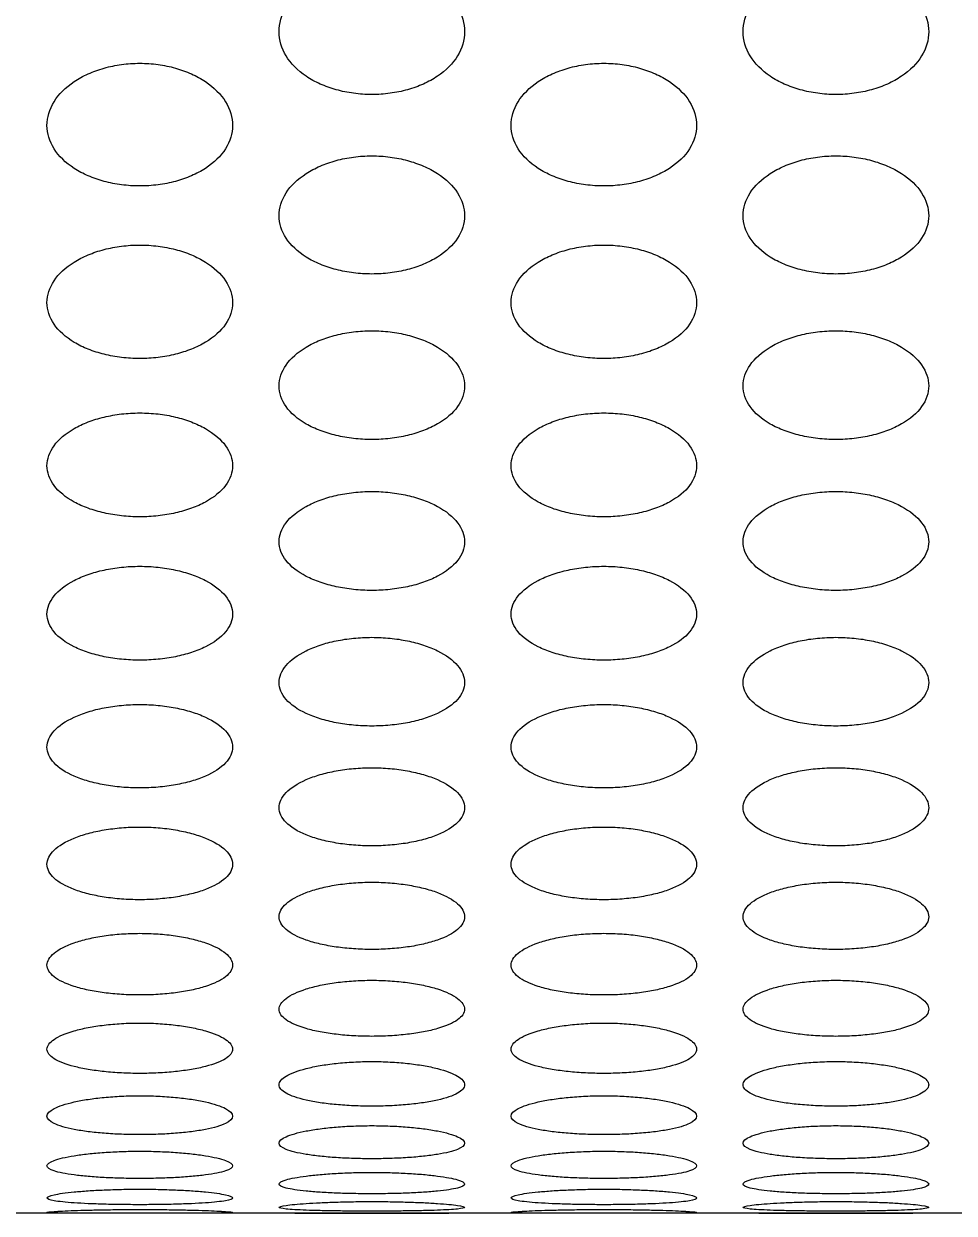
# Model space of a CAD drawing. Header units: millimetres. Extents: x 324 to 7054, y -67 to 2159.
# Drawn here: x 1865 to 1905.1, y 1321 to 1372.2 of the extents above; entities that cross this region are included whole.
import ezdxf

# ---------------------------------------------------------------- set-up
doc = ezdxf.new("R2010")
doc.units = ezdxf.units.MM
doc.header["$LTSCALE"] = 153.67
doc.layers.get('0').update_dxf_attribs({"linetype": 'CONTINUOUS'})
doc.layers.add('02___PRT_ALL_AXES', color=7, linetype='CONTINUOUS')

msp = doc.modelspace()

# ---------------------------------------------------------------- linework, layer by layer
at = {"linetype": 'Continuous'}
msp.add_line((2024.76484, 1320.97699), (1484.30467, 1320.97699), dxfattribs=at)
at = {"layer": '02___PRT_ALL_AXES', "linetype": 'Continuous'}
for p, q in [((1868.67301, 1320.97699), (1868.6473, 1320.97699)), ((1871.42576, 1320.97699), (1871.39649, 1320.97699)), ((1888.67301, 1320.97699), (1888.6473, 1320.97699)), ((1891.42576, 1320.97699), (1891.39649, 1320.97699))]:
    msp.add_line(p, q, dxfattribs=at)
for points, knots in [([(1880.03476, 1369.19707), (1879.76893, 1369.1973), (1879.24531, 1369.23199), (1878.48961, 1369.38635), (1877.79947, 1369.63412), (1876.98616, 1370.08195), (1876.24385, 1370.83056), (1875.9302, 1371.90393), (1876.24394, 1372.98457), (1876.98437, 1373.75281), (1877.79615, 1374.21693), (1878.48659, 1374.47575), (1879.24381, 1374.63776), (1879.76846, 1374.67422), (1880.03476, 1374.67446)], [0, 0, 0, 0, 0.0625, 0.125, 0.1875, 0.25, 0.375, 0.5, 0.625, 0.75, 0.8125, 0.875, 0.9375, 1, 1, 1, 1]), ([(1880.03476, 1374.67446), (1880.30058, 1374.67421), (1880.8242, 1374.6379), (1881.5799, 1374.47656), (1882.27004, 1374.2185), (1883.08335, 1373.75437), (1883.82566, 1372.98542), (1884.13932, 1371.90189), (1883.82557, 1370.83141), (1883.08514, 1370.08346), (1882.27336, 1369.63563), (1881.58292, 1369.38712), (1880.8257, 1369.23211), (1880.30105, 1369.19729), (1880.03476, 1369.19707)], [0, 0, 0, 0, 0.0625, 0.125, 0.1875, 0.25, 0.375, 0.5, 0.625, 0.75, 0.8125, 0.875, 0.9375, 1, 1, 1, 1]), ([(1900.03476, 1369.19707), (1899.76893, 1369.1973), (1899.24531, 1369.23199), (1898.48961, 1369.38635), (1897.79947, 1369.63412), (1896.98616, 1370.08195), (1896.24385, 1370.83056), (1895.9302, 1371.90393), (1896.24394, 1372.98457), (1896.98437, 1373.75281), (1897.79615, 1374.21693), (1898.48659, 1374.47575), (1899.24381, 1374.63776), (1899.76846, 1374.67422), (1900.03476, 1374.67446)], [0, 0, 0, 0, 0.0625, 0.125, 0.1875, 0.25, 0.375, 0.5, 0.625, 0.75, 0.8125, 0.875, 0.9375, 1, 1, 1, 1]), ([(1900.03476, 1374.67446), (1900.30058, 1374.67421), (1900.8242, 1374.6379), (1901.5799, 1374.47656), (1902.27004, 1374.2185), (1903.08335, 1373.75437), (1903.82566, 1372.98542), (1904.13932, 1371.90189), (1903.82557, 1370.83141), (1903.08514, 1370.08346), (1902.27336, 1369.63563), (1901.58292, 1369.38712), (1900.8257, 1369.23211), (1900.30105, 1369.19729), (1900.03476, 1369.19707)], [0, 0, 0, 0, 0.0625, 0.125, 0.1875, 0.25, 0.375, 0.5, 0.625, 0.75, 0.8125, 0.875, 0.9375, 1, 1, 1, 1]), ([(1870.03476, 1365.25524), (1869.76893, 1365.25546), (1869.24531, 1365.28889), (1868.48961, 1365.4377), (1867.79947, 1365.67656), (1866.98616, 1366.10837), (1866.24385, 1366.83041), (1865.9302, 1367.86629), (1866.24394, 1368.90984), (1866.98437, 1369.65212), (1867.79615, 1370.10068), (1868.48659, 1370.35087), (1869.24381, 1370.50749), (1869.76846, 1370.54274), (1870.03476, 1370.54297)], [0, 0, 0, 0, 0.0625, 0.125, 0.1875, 0.25, 0.375, 0.5, 0.625, 0.75, 0.8125, 0.875, 0.9375, 1, 1, 1, 1]), ([(1870.03476, 1370.54297), (1870.30058, 1370.54273), (1870.8242, 1370.50762), (1871.5799, 1370.35165), (1872.27004, 1370.1022), (1873.08335, 1369.65362), (1873.82566, 1368.91065), (1874.13932, 1367.86432), (1873.82557, 1366.83123), (1873.08514, 1366.10982), (1872.27336, 1365.67801), (1871.58292, 1365.43844), (1870.8257, 1365.28902), (1870.30105, 1365.25545), (1870.03476, 1365.25524)], [0, 0, 0, 0, 0.0625, 0.125, 0.1875, 0.25, 0.375, 0.5, 0.625, 0.75, 0.8125, 0.875, 0.9375, 1, 1, 1, 1]), ([(1890.03476, 1365.25524), (1889.76893, 1365.25546), (1889.24531, 1365.28889), (1888.48961, 1365.4377), (1887.79947, 1365.67656), (1886.98616, 1366.10837), (1886.24385, 1366.83041), (1885.9302, 1367.86629), (1886.24394, 1368.90984), (1886.98437, 1369.65212), (1887.79615, 1370.10068), (1888.48659, 1370.35087), (1889.24381, 1370.50749), (1889.76846, 1370.54274), (1890.03476, 1370.54297)], [0, 0, 0, 0, 0.0625, 0.125, 0.1875, 0.25, 0.375, 0.5, 0.625, 0.75, 0.8125, 0.875, 0.9375, 1, 1, 1, 1]), ([(1890.03476, 1370.54297), (1890.30058, 1370.54273), (1890.8242, 1370.50762), (1891.5799, 1370.35165), (1892.27004, 1370.1022), (1893.08335, 1369.65362), (1893.82566, 1368.91065), (1894.13932, 1367.86432), (1893.82557, 1366.83123), (1893.08514, 1366.10982), (1892.27336, 1365.67801), (1891.58292, 1365.43844), (1890.8257, 1365.28902), (1890.30105, 1365.25545), (1890.03476, 1365.25524)], [0, 0, 0, 0, 0.0625, 0.125, 0.1875, 0.25, 0.375, 0.5, 0.625, 0.75, 0.8125, 0.875, 0.9375, 1, 1, 1, 1]), ([(1880.03476, 1361.46027), (1879.76893, 1361.46048), (1879.24531, 1361.49263), (1878.48961, 1361.63572), (1877.79947, 1361.86543), (1876.98616, 1362.28079), (1876.24385, 1362.97554), (1875.9302, 1363.9729), (1876.24394, 1364.9783), (1876.98437, 1365.69389), (1877.79615, 1366.12645), (1878.48659, 1366.36775), (1879.24381, 1366.51883), (1879.76846, 1366.55283), (1880.03476, 1366.55305)], [0, 0, 0, 0, 0.0625, 0.125, 0.1875, 0.25, 0.375, 0.5, 0.625, 0.75, 0.8125, 0.875, 0.9375, 1, 1, 1, 1]), ([(1880.03476, 1366.55305), (1880.30058, 1366.55283), (1880.8242, 1366.51895), (1881.5799, 1366.3685), (1882.27004, 1366.12791), (1883.08335, 1365.69534), (1883.82566, 1364.97909), (1884.13932, 1363.971), (1883.82557, 1362.97633), (1883.08514, 1362.28219), (1882.27336, 1361.86683), (1881.58292, 1361.63643), (1880.8257, 1361.49275), (1880.30105, 1361.46048), (1880.03476, 1361.46027)], [0, 0, 0, 0, 0.0625, 0.125, 0.1875, 0.25, 0.375, 0.5, 0.625, 0.75, 0.8125, 0.875, 0.9375, 1, 1, 1, 1]), ([(1900.03476, 1361.46027), (1899.76893, 1361.46048), (1899.24531, 1361.49263), (1898.48961, 1361.63572), (1897.79947, 1361.86543), (1896.98616, 1362.28079), (1896.24385, 1362.97554), (1895.9302, 1363.9729), (1896.24394, 1364.9783), (1896.98437, 1365.69389), (1897.79615, 1366.12645), (1898.48659, 1366.36775), (1899.24381, 1366.51883), (1899.76846, 1366.55283), (1900.03476, 1366.55305)], [0, 0, 0, 0, 0.0625, 0.125, 0.1875, 0.25, 0.375, 0.5, 0.625, 0.75, 0.8125, 0.875, 0.9375, 1, 1, 1, 1]), ([(1900.03476, 1366.55305), (1900.30058, 1366.55283), (1900.8242, 1366.51895), (1901.5799, 1366.3685), (1902.27004, 1366.12791), (1903.08335, 1365.69534), (1903.82566, 1364.97909), (1904.13932, 1363.971), (1903.82557, 1362.97633), (1903.08514, 1362.28219), (1902.27336, 1361.86683), (1901.58292, 1361.63643), (1900.8257, 1361.49275), (1900.30105, 1361.46048), (1900.03476, 1361.46027)], [0, 0, 0, 0, 0.0625, 0.125, 0.1875, 0.25, 0.375, 0.5, 0.625, 0.75, 0.8125, 0.875, 0.9375, 1, 1, 1, 1]), ([(1870.03476, 1357.81596), (1869.76893, 1357.81617), (1869.24531, 1357.847), (1868.48961, 1357.98423), (1867.79947, 1358.20457), (1866.98616, 1358.60305), (1866.24385, 1359.26982), (1865.9302, 1360.22765), (1866.24394, 1361.19392), (1866.98437, 1361.88208), (1867.79615, 1362.29821), (1868.48659, 1362.53038), (1869.24381, 1362.67576), (1869.76846, 1362.70849), (1870.03476, 1362.7087)], [0, 0, 0, 0, 0.0625, 0.125, 0.1875, 0.25, 0.375, 0.5, 0.625, 0.75, 0.8125, 0.875, 0.9375, 1, 1, 1, 1]), ([(1870.03476, 1362.7087), (1870.30058, 1362.70848), (1870.8242, 1362.67589), (1871.5799, 1362.53111), (1872.27004, 1362.29961), (1873.08335, 1361.88348), (1873.82566, 1361.19467), (1874.13932, 1360.22583), (1873.82557, 1359.27058), (1873.08514, 1358.6044), (1872.27336, 1358.20591), (1871.58292, 1357.98491), (1870.8257, 1357.84711), (1870.30105, 1357.81617), (1870.03476, 1357.81596)], [0, 0, 0, 0, 0.0625, 0.125, 0.1875, 0.25, 0.375, 0.5, 0.625, 0.75, 0.8125, 0.875, 0.9375, 1, 1, 1, 1]), ([(1890.03476, 1357.81596), (1889.76893, 1357.81617), (1889.24531, 1357.847), (1888.48961, 1357.98423), (1887.79947, 1358.20457), (1886.98616, 1358.60305), (1886.24385, 1359.26982), (1885.9302, 1360.22765), (1886.24394, 1361.19392), (1886.98437, 1361.88208), (1887.79615, 1362.29821), (1888.48659, 1362.53038), (1889.24381, 1362.67576), (1889.76846, 1362.70849), (1890.03476, 1362.7087)], [0, 0, 0, 0, 0.0625, 0.125, 0.1875, 0.25, 0.375, 0.5, 0.625, 0.75, 0.8125, 0.875, 0.9375, 1, 1, 1, 1]), ([(1890.03476, 1362.7087), (1890.30058, 1362.70848), (1890.8242, 1362.67589), (1891.5799, 1362.53111), (1892.27004, 1362.29961), (1893.08335, 1361.88348), (1893.82566, 1361.19467), (1894.13932, 1360.22583), (1893.82557, 1359.27058), (1893.08514, 1358.6044), (1892.27336, 1358.20591), (1891.58292, 1357.98491), (1890.8257, 1357.84711), (1890.30105, 1357.81617), (1890.03476, 1357.81596)], [0, 0, 0, 0, 0.0625, 0.125, 0.1875, 0.25, 0.375, 0.5, 0.625, 0.75, 0.8125, 0.875, 0.9375, 1, 1, 1, 1]), ([(1880.03476, 1354.32597), (1879.76893, 1354.32617), (1879.24531, 1354.35565), (1878.48961, 1354.48688), (1877.79947, 1354.69763), (1876.98616, 1355.07884), (1876.24385, 1355.71696), (1875.9302, 1356.63431), (1876.24394, 1357.56046), (1876.98437, 1358.22052), (1877.79615, 1358.61979), (1878.48659, 1358.84261), (1879.24381, 1358.98215), (1879.76846, 1359.01356), (1880.03476, 1359.01376)], [0, 0, 0, 0, 0.0625, 0.125, 0.1875, 0.25, 0.375, 0.5, 0.625, 0.75, 0.8125, 0.875, 0.9375, 1, 1, 1, 1]), ([(1880.03476, 1359.01376), (1880.30058, 1359.01355), (1880.8242, 1358.98226), (1881.5799, 1358.8433), (1882.27004, 1358.62114), (1883.08335, 1358.22186), (1883.82566, 1357.56118), (1884.13932, 1356.63256), (1883.82557, 1355.71768), (1883.08514, 1355.08013), (1882.27336, 1354.69891), (1881.58292, 1354.48754), (1880.8257, 1354.35576), (1880.30105, 1354.32616), (1880.03476, 1354.32597)], [0, 0, 0, 0, 0.0625, 0.125, 0.1875, 0.25, 0.375, 0.5, 0.625, 0.75, 0.8125, 0.875, 0.9375, 1, 1, 1, 1]), ([(1900.03476, 1354.32597), (1899.76893, 1354.32617), (1899.24531, 1354.35565), (1898.48961, 1354.48688), (1897.79947, 1354.69763), (1896.98616, 1355.07884), (1896.24385, 1355.71696), (1895.9302, 1356.63431), (1896.24394, 1357.56046), (1896.98437, 1358.22052), (1897.79615, 1358.61979), (1898.48659, 1358.84261), (1899.24381, 1358.98215), (1899.76846, 1359.01356), (1900.03476, 1359.01376)], [0, 0, 0, 0, 0.0625, 0.125, 0.1875, 0.25, 0.375, 0.5, 0.625, 0.75, 0.8125, 0.875, 0.9375, 1, 1, 1, 1]), ([(1900.03476, 1359.01376), (1900.30058, 1359.01355), (1900.8242, 1358.98226), (1901.5799, 1358.8433), (1902.27004, 1358.62114), (1903.08335, 1358.22186), (1903.82566, 1357.56118), (1904.13932, 1356.63256), (1903.82557, 1355.71768), (1903.08514, 1355.08013), (1902.27336, 1354.69891), (1901.58292, 1354.48754), (1900.8257, 1354.35576), (1900.30105, 1354.32616), (1900.03476, 1354.32597)], [0, 0, 0, 0, 0.0625, 0.125, 0.1875, 0.25, 0.375, 0.5, 0.625, 0.75, 0.8125, 0.875, 0.9375, 1, 1, 1, 1]), ([(1870.03476, 1350.99378), (1869.76893, 1350.99397), (1869.24531, 1351.02207), (1868.48961, 1351.14718), (1867.79947, 1351.34812), (1866.98616, 1351.71168), (1866.24385, 1352.32051), (1865.9302, 1353.19646), (1866.24394, 1354.08156), (1866.98437, 1354.71286), (1867.79615, 1355.09488), (1868.48659, 1355.30811), (1869.24381, 1355.44167), (1869.76846, 1355.47174), (1870.03476, 1355.47194)], [0, 0, 0, 0, 0.0625, 0.125, 0.1875, 0.25, 0.375, 0.5, 0.625, 0.75, 0.8125, 0.875, 0.9375, 1, 1, 1, 1]), ([(1870.03476, 1355.47194), (1870.30058, 1355.47174), (1870.8242, 1355.44179), (1871.5799, 1355.30878), (1872.27004, 1355.09617), (1873.08335, 1354.71414), (1873.82566, 1354.08225), (1874.13932, 1353.19478), (1873.82557, 1352.3212), (1873.08514, 1351.7129), (1872.27336, 1351.34934), (1871.58292, 1351.1478), (1870.8257, 1351.02218), (1870.30105, 1350.99397), (1870.03476, 1350.99378)], [0, 0, 0, 0, 0.0625, 0.125, 0.1875, 0.25, 0.375, 0.5, 0.625, 0.75, 0.8125, 0.875, 0.9375, 1, 1, 1, 1]), ([(1890.03476, 1350.99378), (1889.76893, 1350.99397), (1889.24531, 1351.02207), (1888.48961, 1351.14718), (1887.79947, 1351.34812), (1886.98616, 1351.71168), (1886.24385, 1352.32051), (1885.9302, 1353.19646), (1886.24394, 1354.08156), (1886.98437, 1354.71286), (1887.79615, 1355.09488), (1888.48659, 1355.30811), (1889.24381, 1355.44167), (1889.76846, 1355.47174), (1890.03476, 1355.47194)], [0, 0, 0, 0, 0.0625, 0.125, 0.1875, 0.25, 0.375, 0.5, 0.625, 0.75, 0.8125, 0.875, 0.9375, 1, 1, 1, 1]), ([(1890.03476, 1355.47194), (1890.30058, 1355.47174), (1890.8242, 1355.44179), (1891.5799, 1355.30878), (1892.27004, 1355.09617), (1893.08335, 1354.71414), (1893.82566, 1354.08225), (1894.13932, 1353.19478), (1893.82557, 1352.3212), (1893.08514, 1351.7129), (1892.27336, 1351.34934), (1891.58292, 1351.1478), (1890.8257, 1351.02218), (1890.30105, 1350.99397), (1890.03476, 1350.99378)], [0, 0, 0, 0, 0.0625, 0.125, 0.1875, 0.25, 0.375, 0.5, 0.625, 0.75, 0.8125, 0.875, 0.9375, 1, 1, 1, 1]), ([(1880.03476, 1347.82273), (1879.76893, 1347.82291), (1879.24531, 1347.84961), (1878.48961, 1347.96846), (1877.79947, 1348.15939), (1876.98616, 1348.50494), (1876.24385, 1349.08387), (1875.9302, 1349.91754), (1876.24394, 1350.76072), (1876.98437, 1351.36262), (1877.79615, 1351.72701), (1878.48659, 1351.93044), (1879.24381, 1352.05789), (1879.76846, 1352.08658), (1880.03476, 1352.08677)], [0, 0, 0, 0, 0.0625, 0.125, 0.1875, 0.25, 0.375, 0.5, 0.625, 0.75, 0.8125, 0.875, 0.9375, 1, 1, 1, 1]), ([(1880.03476, 1352.08677), (1880.30058, 1352.08658), (1880.8242, 1352.05799), (1881.5799, 1351.93108), (1882.27004, 1351.72823), (1883.08335, 1351.36384), (1883.82566, 1350.76137), (1884.13932, 1349.91595), (1883.82557, 1349.08452), (1883.08514, 1348.5061), (1882.27336, 1348.16055), (1881.58292, 1347.96905), (1880.8257, 1347.8497), (1880.30105, 1347.82291), (1880.03476, 1347.82273)], [0, 0, 0, 0, 0.0625, 0.125, 0.1875, 0.25, 0.375, 0.5, 0.625, 0.75, 0.8125, 0.875, 0.9375, 1, 1, 1, 1]), ([(1900.03476, 1347.82273), (1899.76893, 1347.82291), (1899.24531, 1347.84961), (1898.48961, 1347.96846), (1897.79947, 1348.15939), (1896.98616, 1348.50494), (1896.24385, 1349.08387), (1895.9302, 1349.91754), (1896.24394, 1350.76072), (1896.98437, 1351.36262), (1897.79615, 1351.72701), (1898.48659, 1351.93044), (1899.24381, 1352.05789), (1899.76846, 1352.08658), (1900.03476, 1352.08677)], [0, 0, 0, 0, 0.0625, 0.125, 0.1875, 0.25, 0.375, 0.5, 0.625, 0.75, 0.8125, 0.875, 0.9375, 1, 1, 1, 1]), ([(1900.03476, 1352.08677), (1900.30058, 1352.08658), (1900.8242, 1352.05799), (1901.5799, 1351.93108), (1902.27004, 1351.72823), (1903.08335, 1351.36384), (1903.82566, 1350.76137), (1904.13932, 1349.91595), (1903.82557, 1349.08452), (1903.08514, 1348.5061), (1902.27336, 1348.16055), (1901.58292, 1347.96905), (1900.8257, 1347.8497), (1900.30105, 1347.82291), (1900.03476, 1347.82273)], [0, 0, 0, 0, 0.0625, 0.125, 0.1875, 0.25, 0.375, 0.5, 0.625, 0.75, 0.8125, 0.875, 0.9375, 1, 1, 1, 1]), ([(1870.03476, 1344.816), (1869.76893, 1344.81617), (1869.24531, 1344.84143), (1868.48961, 1344.95391), (1867.79947, 1345.13464), (1866.98616, 1345.46183), (1866.24385, 1346.01028), (1865.9302, 1346.80084), (1866.24394, 1347.60125), (1866.98437, 1348.17314), (1867.79615, 1348.51954), (1868.48659, 1348.71297), (1869.24381, 1348.83418), (1869.76846, 1348.86147), (1870.03476, 1348.86165)], [0, 0, 0, 0, 0.0625, 0.125, 0.1875, 0.25, 0.375, 0.5, 0.625, 0.75, 0.8125, 0.875, 0.9375, 1, 1, 1, 1]), ([(1870.03476, 1348.86165), (1870.30058, 1348.86146), (1870.8242, 1348.83428), (1871.5799, 1348.71358), (1872.27004, 1348.5207), (1873.08335, 1348.17431), (1873.82566, 1347.60187), (1874.13932, 1346.79933), (1873.82557, 1346.0109), (1873.08514, 1345.46293), (1872.27336, 1345.13574), (1871.58292, 1344.95447), (1870.8257, 1344.84152), (1870.30105, 1344.81616), (1870.03476, 1344.816)], [0, 0, 0, 0, 0.0625, 0.125, 0.1875, 0.25, 0.375, 0.5, 0.625, 0.75, 0.8125, 0.875, 0.9375, 1, 1, 1, 1]), ([(1890.03476, 1344.816), (1889.76893, 1344.81617), (1889.24531, 1344.84143), (1888.48961, 1344.95391), (1887.79947, 1345.13464), (1886.98616, 1345.46183), (1886.24385, 1346.01028), (1885.9302, 1346.80084), (1886.24394, 1347.60125), (1886.98437, 1348.17314), (1887.79615, 1348.51954), (1888.48659, 1348.71297), (1889.24381, 1348.83418), (1889.76846, 1348.86147), (1890.03476, 1348.86165)], [0, 0, 0, 0, 0.0625, 0.125, 0.1875, 0.25, 0.375, 0.5, 0.625, 0.75, 0.8125, 0.875, 0.9375, 1, 1, 1, 1]), ([(1890.03476, 1348.86165), (1890.30058, 1348.86146), (1890.8242, 1348.83428), (1891.5799, 1348.71358), (1892.27004, 1348.5207), (1893.08335, 1348.17431), (1893.82566, 1347.60187), (1894.13932, 1346.79933), (1893.82557, 1346.0109), (1893.08514, 1345.46293), (1892.27336, 1345.13574), (1891.58292, 1344.95447), (1890.8257, 1344.84152), (1890.30105, 1344.81616), (1890.03476, 1344.816)], [0, 0, 0, 0, 0.0625, 0.125, 0.1875, 0.25, 0.375, 0.5, 0.625, 0.75, 0.8125, 0.875, 0.9375, 1, 1, 1, 1]), ([(1880.03476, 1341.97658), (1879.76893, 1341.97674), (1879.24531, 1342.00055), (1878.48961, 1342.10654), (1877.79947, 1342.2769), (1876.98616, 1342.58539), (1876.24385, 1343.10282), (1875.9302, 1343.84947), (1876.24394, 1344.60631), (1876.98437, 1345.14764), (1877.79615, 1345.47568), (1878.48659, 1345.65893), (1879.24381, 1345.77377), (1879.76846, 1345.79963), (1880.03476, 1345.7998)], [0, 0, 0, 0, 0.0625, 0.125, 0.1875, 0.25, 0.375, 0.5, 0.625, 0.75, 0.8125, 0.875, 0.9375, 1, 1, 1, 1]), ([(1880.03476, 1345.7998), (1880.30058, 1345.79962), (1880.8242, 1345.77386), (1881.5799, 1345.6595), (1882.27004, 1345.47679), (1883.08335, 1345.14874), (1883.82566, 1344.6069), (1884.13932, 1343.84804), (1883.82557, 1343.10341), (1883.08514, 1342.58644), (1882.27336, 1342.27793), (1881.58292, 1342.10707), (1880.8257, 1342.00063), (1880.30105, 1341.97674), (1880.03476, 1341.97658)], [0, 0, 0, 0, 0.0625, 0.125, 0.1875, 0.25, 0.375, 0.5, 0.625, 0.75, 0.8125, 0.875, 0.9375, 1, 1, 1, 1]), ([(1900.03476, 1341.97658), (1899.76893, 1341.97674), (1899.24531, 1342.00055), (1898.48961, 1342.10654), (1897.79947, 1342.2769), (1896.98616, 1342.58539), (1896.24385, 1343.10282), (1895.9302, 1343.84947), (1896.24394, 1344.60631), (1896.98437, 1345.14764), (1897.79615, 1345.47568), (1898.48659, 1345.65893), (1899.24381, 1345.77377), (1899.76846, 1345.79963), (1900.03476, 1345.7998)], [0, 0, 0, 0, 0.0625, 0.125, 0.1875, 0.25, 0.375, 0.5, 0.625, 0.75, 0.8125, 0.875, 0.9375, 1, 1, 1, 1]), ([(1900.03476, 1345.7998), (1900.30058, 1345.79962), (1900.8242, 1345.77386), (1901.5799, 1345.6595), (1902.27004, 1345.47679), (1903.08335, 1345.14874), (1903.82566, 1344.6069), (1904.13932, 1343.84804), (1903.82557, 1343.10341), (1903.08514, 1342.58644), (1902.27336, 1342.27793), (1901.58292, 1342.10707), (1900.8257, 1342.00063), (1900.30105, 1341.97674), (1900.03476, 1341.97658)], [0, 0, 0, 0, 0.0625, 0.125, 0.1875, 0.25, 0.375, 0.5, 0.625, 0.75, 0.8125, 0.875, 0.9375, 1, 1, 1, 1]), ([(1870.03476, 1339.30734), (1869.76893, 1339.30749), (1869.24531, 1339.32981), (1868.48961, 1339.42921), (1867.79947, 1339.58902), (1866.98616, 1339.87852), (1866.24385, 1340.36439), (1865.9302, 1341.0664), (1866.24394, 1341.77891), (1866.98437, 1342.28912), (1867.79615, 1342.59849), (1868.48659, 1342.77136), (1869.24381, 1342.87972), (1869.76846, 1342.90413), (1870.03476, 1342.90429)], [0, 0, 0, 0, 0.0625, 0.125, 0.1875, 0.25, 0.375, 0.5, 0.625, 0.75, 0.8125, 0.875, 0.9375, 1, 1, 1, 1]), ([(1870.03476, 1342.90429), (1870.30058, 1342.90412), (1870.8242, 1342.87981), (1871.5799, 1342.7719), (1872.27004, 1342.59953), (1873.08335, 1342.29016), (1873.82566, 1341.77946), (1874.13932, 1341.06506), (1873.82557, 1340.36495), (1873.08514, 1339.8795), (1872.27336, 1339.58999), (1871.58292, 1339.42971), (1870.8257, 1339.32989), (1870.30105, 1339.30748), (1870.03476, 1339.30734)], [0, 0, 0, 0, 0.0625, 0.125, 0.1875, 0.25, 0.375, 0.5, 0.625, 0.75, 0.8125, 0.875, 0.9375, 1, 1, 1, 1]), ([(1890.03476, 1339.30734), (1889.76893, 1339.30749), (1889.24531, 1339.32981), (1888.48961, 1339.42921), (1887.79947, 1339.58902), (1886.98616, 1339.87852), (1886.24385, 1340.36439), (1885.9302, 1341.0664), (1886.24394, 1341.77891), (1886.98437, 1342.28912), (1887.79615, 1342.59849), (1888.48659, 1342.77136), (1889.24381, 1342.87972), (1889.76846, 1342.90413), (1890.03476, 1342.90429)], [0, 0, 0, 0, 0.0625, 0.125, 0.1875, 0.25, 0.375, 0.5, 0.625, 0.75, 0.8125, 0.875, 0.9375, 1, 1, 1, 1]), ([(1890.03476, 1342.90429), (1890.30058, 1342.90412), (1890.8242, 1342.87981), (1891.5799, 1342.7719), (1892.27004, 1342.59953), (1893.08335, 1342.29016), (1893.82566, 1341.77946), (1894.13932, 1341.06506), (1893.82557, 1340.36495), (1893.08514, 1339.8795), (1892.27336, 1339.58999), (1891.58292, 1339.42971), (1890.8257, 1339.32989), (1890.30105, 1339.30748), (1890.03476, 1339.30734)], [0, 0, 0, 0, 0.0625, 0.125, 0.1875, 0.25, 0.375, 0.5, 0.625, 0.75, 0.8125, 0.875, 0.9375, 1, 1, 1, 1]), ([(1880.03476, 1336.81093), (1879.76893, 1336.81107), (1879.24531, 1336.83188), (1878.48961, 1336.9246), (1877.79947, 1337.0737), (1876.98616, 1337.34391), (1876.24385, 1337.79775), (1875.9302, 1338.4544), (1876.24394, 1339.12187), (1876.98437, 1339.60046), (1877.79615, 1339.89084), (1878.48659, 1340.05316), (1879.24381, 1340.15494), (1879.76846, 1340.17786), (1880.03476, 1340.17801)], [0, 0, 0, 0, 0.0625, 0.125, 0.1875, 0.25, 0.375, 0.5, 0.625, 0.75, 0.8125, 0.875, 0.9375, 1, 1, 1, 1]), ([(1880.03476, 1340.17801), (1880.30058, 1340.17786), (1880.8242, 1340.15502), (1881.5799, 1340.05367), (1882.27004, 1339.89182), (1883.08335, 1339.60143), (1883.82566, 1339.12239), (1884.13932, 1338.45314), (1883.82557, 1337.79827), (1883.08514, 1337.34482), (1882.27336, 1337.0746), (1881.58292, 1336.92506), (1880.8257, 1336.83196), (1880.30105, 1336.81107), (1880.03476, 1336.81093)], [0, 0, 0, 0, 0.0625, 0.125, 0.1875, 0.25, 0.375, 0.5, 0.625, 0.75, 0.8125, 0.875, 0.9375, 1, 1, 1, 1]), ([(1900.03476, 1336.81093), (1899.76893, 1336.81107), (1899.24531, 1336.83188), (1898.48961, 1336.9246), (1897.79947, 1337.0737), (1896.98616, 1337.34391), (1896.24385, 1337.79775), (1895.9302, 1338.4544), (1896.24394, 1339.12187), (1896.98437, 1339.60046), (1897.79615, 1339.89084), (1898.48659, 1340.05316), (1899.24381, 1340.15494), (1899.76846, 1340.17786), (1900.03476, 1340.17801)], [0, 0, 0, 0, 0.0625, 0.125, 0.1875, 0.25, 0.375, 0.5, 0.625, 0.75, 0.8125, 0.875, 0.9375, 1, 1, 1, 1]), ([(1900.03476, 1340.17801), (1900.30058, 1340.17786), (1900.8242, 1340.15502), (1901.5799, 1340.05367), (1902.27004, 1339.89182), (1903.08335, 1339.60143), (1903.82566, 1339.12239), (1904.13932, 1338.45314), (1903.82557, 1337.79827), (1903.08514, 1337.34482), (1902.27336, 1337.0746), (1901.58292, 1336.92506), (1900.8257, 1336.83196), (1900.30105, 1336.81107), (1900.03476, 1336.81093)], [0, 0, 0, 0, 0.0625, 0.125, 0.1875, 0.25, 0.375, 0.5, 0.625, 0.75, 0.8125, 0.875, 0.9375, 1, 1, 1, 1]), ([(1870.03476, 1334.48986), (1869.76893, 1334.48999), (1869.24531, 1334.50927), (1868.48961, 1334.59521), (1867.79947, 1334.73345), (1866.98616, 1334.9841), (1866.24385, 1335.40545), (1865.9302, 1336.0161), (1866.24394, 1336.63785), (1866.98437, 1337.08434), (1867.79615, 1337.35545), (1868.48659, 1337.50706), (1869.24381, 1337.60214), (1869.76846, 1337.62356), (1870.03476, 1337.6237)], [0, 0, 0, 0, 0.0625, 0.125, 0.1875, 0.25, 0.375, 0.5, 0.625, 0.75, 0.8125, 0.875, 0.9375, 1, 1, 1, 1]), ([(1870.03476, 1337.6237), (1870.30058, 1337.62356), (1870.8242, 1337.60222), (1871.5799, 1337.50753), (1872.27004, 1337.35636), (1873.08335, 1337.08524), (1873.82566, 1336.63833), (1874.13932, 1336.01493), (1873.82557, 1335.40594), (1873.08514, 1334.98495), (1872.27336, 1334.73429), (1871.58292, 1334.59564), (1870.8257, 1334.50935), (1870.30105, 1334.48998), (1870.03476, 1334.48986)], [0, 0, 0, 0, 0.0625, 0.125, 0.1875, 0.25, 0.375, 0.5, 0.625, 0.75, 0.8125, 0.875, 0.9375, 1, 1, 1, 1]), ([(1890.03476, 1334.48986), (1889.76893, 1334.48999), (1889.24531, 1334.50927), (1888.48961, 1334.59521), (1887.79947, 1334.73345), (1886.98616, 1334.9841), (1886.24385, 1335.40545), (1885.9302, 1336.0161), (1886.24394, 1336.63785), (1886.98437, 1337.08434), (1887.79615, 1337.35545), (1888.48659, 1337.50706), (1889.24381, 1337.60214), (1889.76846, 1337.62356), (1890.03476, 1337.6237)], [0, 0, 0, 0, 0.0625, 0.125, 0.1875, 0.25, 0.375, 0.5, 0.625, 0.75, 0.8125, 0.875, 0.9375, 1, 1, 1, 1]), ([(1890.03476, 1337.6237), (1890.30058, 1337.62356), (1890.8242, 1337.60222), (1891.5799, 1337.50753), (1892.27004, 1337.35636), (1893.08335, 1337.08524), (1893.82566, 1336.63833), (1894.13932, 1336.01493), (1893.82557, 1335.40594), (1893.08514, 1334.98495), (1892.27336, 1334.73429), (1891.58292, 1334.59564), (1890.8257, 1334.50935), (1890.30105, 1334.48998), (1890.03476, 1334.48986)], [0, 0, 0, 0, 0.0625, 0.125, 0.1875, 0.25, 0.375, 0.5, 0.625, 0.75, 0.8125, 0.875, 0.9375, 1, 1, 1, 1]), ([(1880.03476, 1332.34644), (1879.76893, 1332.34656), (1879.24531, 1332.36431), (1878.48961, 1332.44337), (1877.79947, 1332.57061), (1876.98616, 1332.80145), (1876.24385, 1333.1899), (1875.9302, 1333.75392), (1876.24394, 1334.32935), (1876.98437, 1334.74328), (1877.79615, 1334.99484), (1878.48659, 1335.13559), (1879.24381, 1335.22389), (1879.76846, 1335.24379), (1880.03476, 1335.24392)], [0, 0, 0, 0, 0.0625, 0.125, 0.1875, 0.25, 0.375, 0.5, 0.625, 0.75, 0.8125, 0.875, 0.9375, 1, 1, 1, 1]), ([(1880.03476, 1335.24392), (1880.30058, 1335.24379), (1880.8242, 1335.22397), (1881.5799, 1335.13603), (1882.27004, 1334.99569), (1883.08335, 1334.74412), (1883.82566, 1334.32979), (1884.13932, 1333.75284), (1883.82557, 1333.19035), (1883.08514, 1332.80224), (1882.27336, 1332.57139), (1881.58292, 1332.44377), (1880.8257, 1332.36437), (1880.30105, 1332.34656), (1880.03476, 1332.34644)], [0, 0, 0, 0, 0.0625, 0.125, 0.1875, 0.25, 0.375, 0.5, 0.625, 0.75, 0.8125, 0.875, 0.9375, 1, 1, 1, 1]), ([(1900.03476, 1332.34644), (1899.76893, 1332.34656), (1899.24531, 1332.36431), (1898.48961, 1332.44337), (1897.79947, 1332.57061), (1896.98616, 1332.80145), (1896.24385, 1333.1899), (1895.9302, 1333.75392), (1896.24394, 1334.32935), (1896.98437, 1334.74328), (1897.79615, 1334.99484), (1898.48659, 1335.13559), (1899.24381, 1335.22389), (1899.76846, 1335.24379), (1900.03476, 1335.24392)], [0, 0, 0, 0, 0.0625, 0.125, 0.1875, 0.25, 0.375, 0.5, 0.625, 0.75, 0.8125, 0.875, 0.9375, 1, 1, 1, 1]), ([(1900.03476, 1335.24392), (1900.30058, 1335.24379), (1900.8242, 1335.22397), (1901.5799, 1335.13603), (1902.27004, 1334.99569), (1903.08335, 1334.74412), (1903.82566, 1334.32979), (1904.13932, 1333.75284), (1903.82557, 1333.19035), (1903.08514, 1332.80224), (1902.27336, 1332.57139), (1901.58292, 1332.44377), (1900.8257, 1332.36437), (1900.30105, 1332.34656), (1900.03476, 1332.34644)], [0, 0, 0, 0, 0.0625, 0.125, 0.1875, 0.25, 0.375, 0.5, 0.625, 0.75, 0.8125, 0.875, 0.9375, 1, 1, 1, 1]), ([(1870.03476, 1330.38284), (1869.76893, 1330.38294), (1869.24531, 1330.39912), (1868.48961, 1330.47124), (1867.79947, 1330.58736), (1866.98616, 1330.79816), (1866.24385, 1331.15331), (1865.9302, 1331.67014), (1866.24394, 1332.19866), (1866.98437, 1332.57963), (1867.79615, 1332.81139), (1868.48659, 1332.94114), (1869.24381, 1333.02257), (1869.76846, 1333.04092), (1870.03476, 1333.04104)], [0, 0, 0, 0, 0.0625, 0.125, 0.1875, 0.25, 0.375, 0.5, 0.625, 0.75, 0.8125, 0.875, 0.9375, 1, 1, 1, 1]), ([(1870.03476, 1333.04104), (1870.30058, 1333.04092), (1870.8242, 1333.02264), (1871.5799, 1332.94154), (1872.27004, 1332.81218), (1873.08335, 1332.5804), (1873.82566, 1332.19907), (1874.13932, 1331.66915), (1873.82557, 1331.15372), (1873.08514, 1330.79887), (1872.27336, 1330.58807), (1871.58292, 1330.4716), (1870.8257, 1330.39918), (1870.30105, 1330.38294), (1870.03476, 1330.38284)], [0, 0, 0, 0, 0.0625, 0.125, 0.1875, 0.25, 0.375, 0.5, 0.625, 0.75, 0.8125, 0.875, 0.9375, 1, 1, 1, 1]), ([(1890.03476, 1330.38284), (1889.76893, 1330.38294), (1889.24531, 1330.39912), (1888.48961, 1330.47124), (1887.79947, 1330.58736), (1886.98616, 1330.79816), (1886.24385, 1331.15331), (1885.9302, 1331.67014), (1886.24394, 1332.19866), (1886.98437, 1332.57963), (1887.79615, 1332.81139), (1888.48659, 1332.94114), (1889.24381, 1333.02257), (1889.76846, 1333.04092), (1890.03476, 1333.04104)], [0, 0, 0, 0, 0.0625, 0.125, 0.1875, 0.25, 0.375, 0.5, 0.625, 0.75, 0.8125, 0.875, 0.9375, 1, 1, 1, 1]), ([(1890.03476, 1333.04104), (1890.30058, 1333.04092), (1890.8242, 1333.02264), (1891.5799, 1332.94154), (1892.27004, 1332.81218), (1893.08335, 1332.5804), (1893.82566, 1332.19907), (1894.13932, 1331.66915), (1893.82557, 1331.15372), (1893.08514, 1330.79887), (1892.27336, 1330.58807), (1891.58292, 1330.4716), (1890.8257, 1330.39918), (1890.30105, 1330.38294), (1890.03476, 1330.38284)], [0, 0, 0, 0, 0.0625, 0.125, 0.1875, 0.25, 0.375, 0.5, 0.625, 0.75, 0.8125, 0.875, 0.9375, 1, 1, 1, 1]), ([(1880.03476, 1328.601), (1879.76893, 1328.6011), (1879.24531, 1328.6157), (1878.48961, 1328.6808), (1877.79947, 1328.78567), (1876.98616, 1328.97622), (1876.24385, 1329.29772), (1875.9302, 1329.76685), (1876.24394, 1330.24793), (1876.98437, 1330.59555), (1877.79615, 1330.80729), (1878.48659, 1330.92589), (1879.24381, 1331.00037), (1879.76846, 1331.01716), (1880.03476, 1331.01727)], [0, 0, 0, 0, 0.0625, 0.125, 0.1875, 0.25, 0.375, 0.5, 0.625, 0.75, 0.8125, 0.875, 0.9375, 1, 1, 1, 1]), ([(1880.03476, 1331.01727), (1880.30058, 1331.01716), (1880.8242, 1331.00043), (1881.5799, 1330.92626), (1882.27004, 1330.808), (1883.08335, 1330.59625), (1883.82566, 1330.2483), (1884.13932, 1329.76595), (1883.82557, 1329.29809), (1883.08514, 1328.97687), (1882.27336, 1328.78631), (1881.58292, 1328.68112), (1880.8257, 1328.61575), (1880.30105, 1328.60109), (1880.03476, 1328.601)], [0, 0, 0, 0, 0.0625, 0.125, 0.1875, 0.25, 0.375, 0.5, 0.625, 0.75, 0.8125, 0.875, 0.9375, 1, 1, 1, 1]), ([(1900.03476, 1328.601), (1899.76893, 1328.6011), (1899.24531, 1328.6157), (1898.48961, 1328.6808), (1897.79947, 1328.78567), (1896.98616, 1328.97622), (1896.24385, 1329.29772), (1895.9302, 1329.76685), (1896.24394, 1330.24793), (1896.98437, 1330.59555), (1897.79615, 1330.80729), (1898.48659, 1330.92589), (1899.24381, 1331.00037), (1899.76846, 1331.01716), (1900.03476, 1331.01727)], [0, 0, 0, 0, 0.0625, 0.125, 0.1875, 0.25, 0.375, 0.5, 0.625, 0.75, 0.8125, 0.875, 0.9375, 1, 1, 1, 1]), ([(1900.03476, 1331.01727), (1900.30058, 1331.01716), (1900.8242, 1331.00043), (1901.5799, 1330.92626), (1902.27004, 1330.808), (1903.08335, 1330.59625), (1903.82566, 1330.2483), (1904.13932, 1329.76595), (1903.82557, 1329.29809), (1903.08514, 1328.97687), (1902.27336, 1328.78631), (1901.58292, 1328.68112), (1900.8257, 1328.61575), (1900.30105, 1328.60109), (1900.03476, 1328.601)], [0, 0, 0, 0, 0.0625, 0.125, 0.1875, 0.25, 0.375, 0.5, 0.625, 0.75, 0.8125, 0.875, 0.9375, 1, 1, 1, 1]), ([(1870.03476, 1327.00272), (1869.76893, 1327.0028), (1869.24531, 1327.01581), (1868.48961, 1327.07382), (1867.79947, 1327.16735), (1866.98616, 1327.33746), (1866.24385, 1327.62498), (1865.9302, 1328.04594), (1866.24394, 1328.4791), (1866.98437, 1328.79302), (1867.79615, 1328.98452), (1868.48659, 1329.09188), (1869.24381, 1329.15933), (1869.76846, 1329.17453), (1870.03476, 1329.17463)], [0, 0, 0, 0, 0.0625, 0.125, 0.1875, 0.25, 0.375, 0.5, 0.625, 0.75, 0.8125, 0.875, 0.9375, 1, 1, 1, 1]), ([(1870.03476, 1329.17463), (1870.30058, 1329.17453), (1870.8242, 1329.15938), (1871.5799, 1329.09221), (1872.27004, 1328.98517), (1873.08335, 1328.79366), (1873.82566, 1328.47943), (1874.13932, 1328.04513), (1873.82557, 1327.62532), (1873.08514, 1327.33804), (1872.27336, 1327.16792), (1871.58292, 1327.07411), (1870.8257, 1327.01586), (1870.30105, 1327.0028), (1870.03476, 1327.00272)], [0, 0, 0, 0, 0.0625, 0.125, 0.1875, 0.25, 0.375, 0.5, 0.625, 0.75, 0.8125, 0.875, 0.9375, 1, 1, 1, 1]), ([(1890.03476, 1327.00272), (1889.76893, 1327.0028), (1889.24531, 1327.01581), (1888.48961, 1327.07382), (1887.79947, 1327.16735), (1886.98616, 1327.33746), (1886.24385, 1327.62498), (1885.9302, 1328.04594), (1886.24394, 1328.4791), (1886.98437, 1328.79302), (1887.79615, 1328.98452), (1888.48659, 1329.09188), (1889.24381, 1329.15933), (1889.76846, 1329.17453), (1890.03476, 1329.17463)], [0, 0, 0, 0, 0.0625, 0.125, 0.1875, 0.25, 0.375, 0.5, 0.625, 0.75, 0.8125, 0.875, 0.9375, 1, 1, 1, 1]), ([(1890.03476, 1329.17463), (1890.30058, 1329.17453), (1890.8242, 1329.15938), (1891.5799, 1329.09221), (1892.27004, 1328.98517), (1893.08335, 1328.79366), (1893.82566, 1328.47943), (1894.13932, 1328.04513), (1893.82557, 1327.62532), (1893.08514, 1327.33804), (1892.27336, 1327.16792), (1891.58292, 1327.07411), (1890.8257, 1327.01586), (1890.30105, 1327.0028), (1890.03476, 1327.00272)], [0, 0, 0, 0, 0.0625, 0.125, 0.1875, 0.25, 0.375, 0.5, 0.625, 0.75, 0.8125, 0.875, 0.9375, 1, 1, 1, 1]), ([(1880.03476, 1325.58959), (1879.76893, 1325.58966), (1879.24531, 1325.60106), (1878.48961, 1325.65193), (1877.79947, 1325.73402), (1876.98616, 1325.88352), (1876.24385, 1326.13678), (1875.9302, 1326.50914), (1876.24394, 1326.89395), (1876.98437, 1327.17386), (1877.79615, 1327.34493), (1878.48659, 1327.44092), (1879.24381, 1327.50128), (1879.76846, 1327.51489), (1880.03476, 1327.51498)], [0, 0, 0, 0, 0.0625, 0.125, 0.1875, 0.25, 0.375, 0.5, 0.625, 0.75, 0.8125, 0.875, 0.9375, 1, 1, 1, 1]), ([(1880.03476, 1327.51498), (1880.30058, 1327.51489), (1880.8242, 1327.50133), (1881.5799, 1327.44122), (1882.27004, 1327.34551), (1883.08335, 1327.17444), (1883.82566, 1326.89424), (1884.13932, 1326.50842), (1883.82557, 1326.13708), (1883.08514, 1325.88403), (1882.27336, 1325.73452), (1881.58292, 1325.65219), (1880.8257, 1325.6011), (1880.30105, 1325.58966), (1880.03476, 1325.58959)], [0, 0, 0, 0, 0.0625, 0.125, 0.1875, 0.25, 0.375, 0.5, 0.625, 0.75, 0.8125, 0.875, 0.9375, 1, 1, 1, 1]), ([(1900.03476, 1325.58959), (1899.76893, 1325.58966), (1899.24531, 1325.60106), (1898.48961, 1325.65193), (1897.79947, 1325.73402), (1896.98616, 1325.88352), (1896.24385, 1326.13678), (1895.9302, 1326.50914), (1896.24394, 1326.89395), (1896.98437, 1327.17386), (1897.79615, 1327.34493), (1898.48659, 1327.44092), (1899.24381, 1327.50128), (1899.76846, 1327.51489), (1900.03476, 1327.51498)], [0, 0, 0, 0, 0.0625, 0.125, 0.1875, 0.25, 0.375, 0.5, 0.625, 0.75, 0.8125, 0.875, 0.9375, 1, 1, 1, 1]), ([(1900.03476, 1327.51498), (1900.30058, 1327.51489), (1900.8242, 1327.50133), (1901.5799, 1327.44122), (1902.27004, 1327.34551), (1903.08335, 1327.17444), (1903.82566, 1326.89424), (1904.13932, 1326.50842), (1903.82557, 1326.13708), (1903.08514, 1325.88403), (1902.27336, 1325.73452), (1901.58292, 1325.65219), (1900.8257, 1325.6011), (1900.30105, 1325.58966), (1900.03476, 1325.58959)], [0, 0, 0, 0, 0.0625, 0.125, 0.1875, 0.25, 0.375, 0.5, 0.625, 0.75, 0.8125, 0.875, 0.9375, 1, 1, 1, 1]), ([(1870.03476, 1324.36303), (1869.76893, 1324.36309), (1869.24531, 1324.37287), (1868.48961, 1324.41655), (1867.79947, 1324.48712), (1866.98616, 1324.61585), (1866.24385, 1324.8346), (1865.9302, 1325.15799), (1866.24394, 1325.49406), (1866.98437, 1325.73969), (1867.79615, 1325.89015), (1868.48659, 1325.97469), (1869.24381, 1326.02788), (1869.76846, 1326.03989), (1870.03476, 1326.03997)], [0, 0, 0, 0, 0.0625, 0.125, 0.1875, 0.25, 0.375, 0.5, 0.625, 0.75, 0.8125, 0.875, 0.9375, 1, 1, 1, 1]), ([(1870.03476, 1326.03997), (1870.30058, 1326.03989), (1870.8242, 1326.02793), (1871.5799, 1325.97495), (1872.27004, 1325.89066), (1873.08335, 1325.74019), (1873.82566, 1325.49432), (1874.13932, 1325.15737), (1873.82557, 1324.83485), (1873.08514, 1324.61629), (1872.27336, 1324.48755), (1871.58292, 1324.41677), (1870.8257, 1324.37291), (1870.30105, 1324.36309), (1870.03476, 1324.36303)], [0, 0, 0, 0, 0.0625, 0.125, 0.1875, 0.25, 0.375, 0.5, 0.625, 0.75, 0.8125, 0.875, 0.9375, 1, 1, 1, 1]), ([(1890.03476, 1324.36303), (1889.76893, 1324.36309), (1889.24531, 1324.37287), (1888.48961, 1324.41655), (1887.79947, 1324.48712), (1886.98616, 1324.61585), (1886.24385, 1324.8346), (1885.9302, 1325.15799), (1886.24394, 1325.49406), (1886.98437, 1325.73969), (1887.79615, 1325.89015), (1888.48659, 1325.97469), (1889.24381, 1326.02788), (1889.76846, 1326.03989), (1890.03476, 1326.03997)], [0, 0, 0, 0, 0.0625, 0.125, 0.1875, 0.25, 0.375, 0.5, 0.625, 0.75, 0.8125, 0.875, 0.9375, 1, 1, 1, 1]), ([(1890.03476, 1326.03997), (1890.30058, 1326.03989), (1890.8242, 1326.02793), (1891.5799, 1325.97495), (1892.27004, 1325.89066), (1893.08335, 1325.74019), (1893.82566, 1325.49432), (1894.13932, 1325.15737), (1893.82557, 1324.83485), (1893.08514, 1324.61629), (1892.27336, 1324.48755), (1891.58292, 1324.41677), (1890.8257, 1324.37291), (1890.30105, 1324.36309), (1890.03476, 1324.36303)], [0, 0, 0, 0, 0.0625, 0.125, 0.1875, 0.25, 0.375, 0.5, 0.625, 0.75, 0.8125, 0.875, 0.9375, 1, 1, 1, 1]), ([(1880.03476, 1323.32426), (1879.76893, 1323.32432), (1879.24531, 1323.33247), (1878.48961, 1323.36891), (1877.79947, 1323.42788), (1876.98616, 1323.53573), (1876.24385, 1323.71974), (1875.9302, 1323.99384), (1876.24394, 1324.28084), (1876.98437, 1324.49193), (1877.79615, 1324.62163), (1878.48659, 1324.69463), (1879.24381, 1324.74062), (1879.76846, 1324.751), (1880.03476, 1324.75107)], [0, 0, 0, 0, 0.0625, 0.125, 0.1875, 0.25, 0.375, 0.5, 0.625, 0.75, 0.8125, 0.875, 0.9375, 1, 1, 1, 1]), ([(1880.03476, 1324.75107), (1880.30058, 1324.751), (1880.8242, 1324.74066), (1881.5799, 1324.69486), (1882.27004, 1324.62207), (1883.08335, 1324.49236), (1883.82566, 1324.28105), (1884.13932, 1323.99331), (1883.82557, 1323.71996), (1883.08514, 1323.5361), (1882.27336, 1323.42825), (1881.58292, 1323.36909), (1880.8257, 1323.3325), (1880.30105, 1323.32431), (1880.03476, 1323.32426)], [0, 0, 0, 0, 0.0625, 0.125, 0.1875, 0.25, 0.375, 0.5, 0.625, 0.75, 0.8125, 0.875, 0.9375, 1, 1, 1, 1]), ([(1900.03476, 1323.32426), (1899.76893, 1323.32432), (1899.24531, 1323.33247), (1898.48961, 1323.36891), (1897.79947, 1323.42788), (1896.98616, 1323.53573), (1896.24385, 1323.71974), (1895.9302, 1323.99384), (1896.24394, 1324.28084), (1896.98437, 1324.49193), (1897.79615, 1324.62163), (1898.48659, 1324.69463), (1899.24381, 1324.74062), (1899.76846, 1324.751), (1900.03476, 1324.75107)], [0, 0, 0, 0, 0.0625, 0.125, 0.1875, 0.25, 0.375, 0.5, 0.625, 0.75, 0.8125, 0.875, 0.9375, 1, 1, 1, 1]), ([(1900.03476, 1324.75107), (1900.30058, 1324.751), (1900.8242, 1324.74066), (1901.5799, 1324.69486), (1902.27004, 1324.62207), (1903.08335, 1324.49236), (1903.82566, 1324.28105), (1904.13932, 1323.99331), (1903.82557, 1323.71996), (1903.08514, 1323.5361), (1902.27336, 1323.42825), (1901.58292, 1323.36909), (1900.8257, 1323.3325), (1900.30105, 1323.32431), (1900.03476, 1323.32426)], [0, 0, 0, 0, 0.0625, 0.125, 0.1875, 0.25, 0.375, 0.5, 0.625, 0.75, 0.8125, 0.875, 0.9375, 1, 1, 1, 1]), ([(1870.03476, 1322.47433), (1869.76893, 1322.47438), (1869.24531, 1322.48089), (1868.48961, 1322.51006), (1867.79947, 1322.55738), (1866.98616, 1322.64423), (1866.24385, 1322.79332), (1865.9302, 1323.01786), (1866.24394, 1323.25549), (1866.98437, 1323.43184), (1867.79615, 1323.54066), (1868.48659, 1323.60204), (1869.24381, 1323.64077), (1869.76846, 1323.64952), (1870.03476, 1323.64958)], [0, 0, 0, 0, 0.0625, 0.125, 0.1875, 0.25, 0.375, 0.5, 0.625, 0.75, 0.8125, 0.875, 0.9375, 1, 1, 1, 1]), ([(1870.03476, 1323.64958), (1870.30058, 1323.64952), (1870.8242, 1323.6408), (1871.5799, 1323.60223), (1872.27004, 1323.54102), (1873.08335, 1323.4322), (1873.82566, 1323.25567), (1874.13932, 1323.01742), (1873.82557, 1322.7935), (1873.08514, 1322.64453), (1872.27336, 1322.55767), (1871.58292, 1322.51021), (1870.8257, 1322.48092), (1870.30105, 1322.47438), (1870.03476, 1322.47433)], [0, 0, 0, 0, 0.0625, 0.125, 0.1875, 0.25, 0.375, 0.5, 0.625, 0.75, 0.8125, 0.875, 0.9375, 1, 1, 1, 1]), ([(1890.03476, 1322.47433), (1889.76893, 1322.47438), (1889.24531, 1322.48089), (1888.48961, 1322.51006), (1887.79947, 1322.55738), (1886.98616, 1322.64423), (1886.24385, 1322.79332), (1885.9302, 1323.01786), (1886.24394, 1323.25549), (1886.98437, 1323.43184), (1887.79615, 1323.54066), (1888.48659, 1323.60204), (1889.24381, 1323.64077), (1889.76846, 1323.64952), (1890.03476, 1323.64958)], [0, 0, 0, 0, 0.0625, 0.125, 0.1875, 0.25, 0.375, 0.5, 0.625, 0.75, 0.8125, 0.875, 0.9375, 1, 1, 1, 1]), ([(1890.03476, 1323.64958), (1890.30058, 1323.64952), (1890.8242, 1323.6408), (1891.5799, 1323.60223), (1892.27004, 1323.54102), (1893.08335, 1323.4322), (1893.82566, 1323.25567), (1894.13932, 1323.01742), (1893.82557, 1322.7935), (1893.08514, 1322.64453), (1892.27336, 1322.55767), (1891.58292, 1322.51021), (1890.8257, 1322.48092), (1890.30105, 1322.47438), (1890.03476, 1322.47433)], [0, 0, 0, 0, 0.0625, 0.125, 0.1875, 0.25, 0.375, 0.5, 0.625, 0.75, 0.8125, 0.875, 0.9375, 1, 1, 1, 1]), ([(1880.03476, 1321.81409), (1879.76893, 1321.81412), (1879.24531, 1321.819), (1878.48961, 1321.84086), (1877.79947, 1321.87649), (1876.98616, 1321.94225), (1876.24385, 1322.05627), (1875.9302, 1322.23102), (1876.24394, 1322.41905), (1876.98437, 1322.56047), (1877.79615, 1322.6483), (1878.48659, 1322.69801), (1879.24381, 1322.72945), (1879.76846, 1322.73656), (1880.03476, 1322.7366)], [0, 0, 0, 0, 0.0625, 0.125, 0.1875, 0.25, 0.375, 0.5, 0.625, 0.75, 0.8125, 0.875, 0.9375, 1, 1, 1, 1]), ([(1880.03476, 1322.7366), (1880.30058, 1322.73656), (1880.8242, 1322.72947), (1881.5799, 1322.69816), (1882.27004, 1322.6486), (1883.08335, 1322.56076), (1883.82566, 1322.41919), (1884.13932, 1322.23067), (1883.82557, 1322.05641), (1883.08514, 1321.94247), (1882.27336, 1321.87671), (1881.58292, 1321.84097), (1880.8257, 1321.81902), (1880.30105, 1321.81412), (1880.03476, 1321.81409)], [0, 0, 0, 0, 0.0625, 0.125, 0.1875, 0.25, 0.375, 0.5, 0.625, 0.75, 0.8125, 0.875, 0.9375, 1, 1, 1, 1]), ([(1900.03476, 1321.81409), (1899.76893, 1321.81412), (1899.24531, 1321.819), (1898.48961, 1321.84086), (1897.79947, 1321.87649), (1896.98616, 1321.94225), (1896.24385, 1322.05627), (1895.9302, 1322.23102), (1896.24394, 1322.41905), (1896.98437, 1322.56047), (1897.79615, 1322.6483), (1898.48659, 1322.69801), (1899.24381, 1322.72945), (1899.76846, 1322.73656), (1900.03476, 1322.7366)], [0, 0, 0, 0, 0.0625, 0.125, 0.1875, 0.25, 0.375, 0.5, 0.625, 0.75, 0.8125, 0.875, 0.9375, 1, 1, 1, 1]), ([(1900.03476, 1322.7366), (1900.30058, 1322.73656), (1900.8242, 1322.72947), (1901.5799, 1322.69816), (1902.27004, 1322.6486), (1903.08335, 1322.56076), (1903.82566, 1322.41919), (1904.13932, 1322.23067), (1903.82557, 1322.05641), (1903.08514, 1321.94247), (1902.27336, 1321.87671), (1901.58292, 1321.84097), (1900.8257, 1321.81902), (1900.30105, 1321.81412), (1900.03476, 1321.81409)], [0, 0, 0, 0, 0.0625, 0.125, 0.1875, 0.25, 0.375, 0.5, 0.625, 0.75, 0.8125, 0.875, 0.9375, 1, 1, 1, 1]), ([(1870.03476, 1321.3442), (1869.76893, 1321.34422), (1869.24531, 1321.34745), (1868.48961, 1321.36199), (1867.79947, 1321.38588), (1866.98616, 1321.43049), (1866.24385, 1321.50932), (1865.9302, 1321.63411), (1866.24394, 1321.77235), (1866.98437, 1321.87871), (1867.79615, 1321.94545), (1868.48659, 1321.98344), (1869.24381, 1322.00755), (1869.76846, 1322.01302), (1870.03476, 1322.01305)], [0, 0, 0, 0, 0.0625, 0.125, 0.1875, 0.25, 0.375, 0.5, 0.625, 0.75, 0.8125, 0.875, 0.9375, 1, 1, 1, 1]), ([(1870.03476, 1322.01305), (1870.30058, 1322.01301), (1870.8242, 1322.00757), (1871.5799, 1321.98356), (1872.27004, 1321.94568), (1873.08335, 1321.87893), (1873.82566, 1321.77245), (1874.13932, 1321.63386), (1873.82557, 1321.50942), (1873.08514, 1321.43064), (1872.27336, 1321.38602), (1871.58292, 1321.36206), (1870.8257, 1321.34746), (1870.30105, 1321.34422), (1870.03476, 1321.3442)], [0, 0, 0, 0, 0.0625, 0.125, 0.1875, 0.25, 0.375, 0.5, 0.625, 0.75, 0.8125, 0.875, 0.9375, 1, 1, 1, 1]), ([(1890.03476, 1321.3442), (1889.76893, 1321.34422), (1889.24531, 1321.34745), (1888.48961, 1321.36199), (1887.79947, 1321.38588), (1886.98616, 1321.43049), (1886.24385, 1321.50932), (1885.9302, 1321.63411), (1886.24394, 1321.77235), (1886.98437, 1321.87871), (1887.79615, 1321.94545), (1888.48659, 1321.98344), (1889.24381, 1322.00755), (1889.76846, 1322.01302), (1890.03476, 1322.01305)], [0, 0, 0, 0, 0.0625, 0.125, 0.1875, 0.25, 0.375, 0.5, 0.625, 0.75, 0.8125, 0.875, 0.9375, 1, 1, 1, 1]), ([(1890.03476, 1322.01305), (1890.30058, 1322.01301), (1890.8242, 1322.00757), (1891.5799, 1321.98356), (1892.27004, 1321.94568), (1893.08335, 1321.87893), (1893.82566, 1321.77245), (1894.13932, 1321.63386), (1893.82557, 1321.50942), (1893.08514, 1321.43064), (1892.27336, 1321.38602), (1891.58292, 1321.36206), (1890.8257, 1321.34746), (1890.30105, 1321.34422), (1890.03476, 1321.3442)], [0, 0, 0, 0, 0.0625, 0.125, 0.1875, 0.25, 0.375, 0.5, 0.625, 0.75, 0.8125, 0.875, 0.9375, 1, 1, 1, 1]), ([(1880.03476, 1321.06512), (1879.76893, 1321.06513), (1879.24531, 1321.06671), (1878.48961, 1321.07391), (1877.79947, 1321.08604), (1876.98616, 1321.10945), (1876.24385, 1321.15303), (1875.9302, 1321.22772), (1876.24394, 1321.31604), (1876.98437, 1321.38723), (1877.79615, 1321.43283), (1878.48659, 1321.45905), (1879.24381, 1321.47581), (1879.76846, 1321.47962), (1880.03476, 1321.47965)], [0, 0, 0, 0, 0.0625, 0.125, 0.1875, 0.25, 0.375, 0.5, 0.625, 0.75, 0.8125, 0.875, 0.9375, 1, 1, 1, 1]), ([(1880.03476, 1321.47965), (1880.30058, 1321.47962), (1880.8242, 1321.47582), (1881.5799, 1321.45913), (1882.27004, 1321.43298), (1883.08335, 1321.38738), (1883.82566, 1321.3161), (1884.13932, 1321.22757), (1883.82557, 1321.15309), (1883.08514, 1321.10954), (1882.27336, 1321.08612), (1881.58292, 1321.07394), (1880.8257, 1321.06671), (1880.30105, 1321.06513), (1880.03476, 1321.06512)], [0, 0, 0, 0, 0.0625, 0.125, 0.1875, 0.25, 0.375, 0.5, 0.625, 0.75, 0.8125, 0.875, 0.9375, 1, 1, 1, 1]), ([(1900.03476, 1321.06512), (1899.76893, 1321.06513), (1899.24531, 1321.06671), (1898.48961, 1321.07391), (1897.79947, 1321.08604), (1896.98616, 1321.10945), (1896.24385, 1321.15303), (1895.9302, 1321.22772), (1896.24394, 1321.31604), (1896.98437, 1321.38723), (1897.79615, 1321.43283), (1898.48659, 1321.45905), (1899.24381, 1321.47581), (1899.76846, 1321.47962), (1900.03476, 1321.47965)], [0, 0, 0, 0, 0.0625, 0.125, 0.1875, 0.25, 0.375, 0.5, 0.625, 0.75, 0.8125, 0.875, 0.9375, 1, 1, 1, 1]), ([(1900.03476, 1321.47965), (1900.30058, 1321.47962), (1900.8242, 1321.47582), (1901.5799, 1321.45913), (1902.27004, 1321.43298), (1903.08335, 1321.38738), (1903.82566, 1321.3161), (1904.13932, 1321.22757), (1903.82557, 1321.15309), (1903.08514, 1321.10954), (1902.27336, 1321.08612), (1901.58292, 1321.07394), (1900.8257, 1321.06671), (1900.30105, 1321.06513), (1900.03476, 1321.06512)], [0, 0, 0, 0, 0.0625, 0.125, 0.1875, 0.25, 0.375, 0.5, 0.625, 0.75, 0.8125, 0.875, 0.9375, 1, 1, 1, 1]), ([(1868.6473, 1320.97699), (1868.59797, 1320.97699), (1868.30586, 1320.97702), (1867.79947, 1320.97728), (1866.98616, 1320.97948), (1866.24385, 1320.98774), (1865.9302, 1321.01228), (1866.24394, 1321.05058), (1866.98437, 1321.08653), (1867.79615, 1321.11093), (1868.48659, 1321.12536), (1869.24381, 1321.13475), (1869.76846, 1321.13691), (1870.03476, 1321.13692)], [0, 0, 0, 0, 0.01417063, 0.08458701, 0.15500339, 0.29583616, 0.43666893, 0.5775017, 0.71833446, 0.78875085, 0.85916723, 0.92958362, 1, 1, 1, 1]), ([(1870.03476, 1321.13692), (1870.30058, 1321.13691), (1870.8242, 1321.13476), (1871.5799, 1321.12541), (1872.27004, 1321.11101), (1873.08335, 1321.0866), (1873.82566, 1321.0506), (1874.13932, 1321.01222), (1873.82557, 1320.98777), (1873.08514, 1320.97949), (1872.27336, 1320.97729), (1871.76705, 1320.97702), (1871.47485, 1320.97699), (1871.42576, 1320.97699)], [0, 0, 0, 0, 0.07042265, 0.1408453, 0.21126795, 0.2816906, 0.4225359, 0.5633812, 0.7042265, 0.8450718, 0.91549445, 0.9859171, 1, 1, 1, 1]), ([(1876.72045, 1320.977), (1876.86305, 1320.977), (1877.19248, 1320.97771), (1877.79615, 1320.98008), (1878.48659, 1320.98271), (1879.24381, 1320.98473), (1879.76846, 1320.98522), (1880.03476, 1320.98523)], [0, 0, 0, 0, 0.1959068, 0.3969301, 0.5979534, 0.7989767, 1, 1, 1, 1]), ([(1880.03476, 1320.98523), (1880.30058, 1320.98522), (1880.8242, 1320.98473), (1881.5799, 1320.98272), (1882.27004, 1320.98009), (1882.8754, 1320.97772), (1883.20593, 1320.977), (1883.34914, 1320.977)], [0, 0, 0, 0, 0.20091414, 0.40182829, 0.60274243, 0.80365657, 1, 1, 1, 1]), ([(1888.6473, 1320.97699), (1888.59797, 1320.97699), (1888.30586, 1320.97702), (1887.79947, 1320.97728), (1886.98616, 1320.97948), (1886.24385, 1320.98774), (1885.9302, 1321.01228), (1886.24394, 1321.05058), (1886.98437, 1321.08653), (1887.79615, 1321.11093), (1888.48659, 1321.12536), (1889.24381, 1321.13475), (1889.76846, 1321.13691), (1890.03476, 1321.13692)], [0, 0, 0, 0, 0.01417063, 0.08458701, 0.15500339, 0.29583616, 0.43666893, 0.5775017, 0.71833446, 0.78875085, 0.85916723, 0.92958362, 1, 1, 1, 1]), ([(1890.03476, 1321.13692), (1890.30058, 1321.13691), (1890.8242, 1321.13476), (1891.5799, 1321.12541), (1892.27004, 1321.11101), (1893.08335, 1321.0866), (1893.82566, 1321.0506), (1894.13932, 1321.01222), (1893.82557, 1320.98777), (1893.08514, 1320.97949), (1892.27336, 1320.97729), (1891.76705, 1320.97702), (1891.47485, 1320.97699), (1891.42576, 1320.97699)], [0, 0, 0, 0, 0.07042265, 0.1408453, 0.21126795, 0.2816906, 0.4225359, 0.5633812, 0.7042265, 0.8450718, 0.91549445, 0.9859171, 1, 1, 1, 1]), ([(1896.72045, 1320.977), (1896.86305, 1320.977), (1897.19248, 1320.97771), (1897.79615, 1320.98008), (1898.48659, 1320.98271), (1899.24381, 1320.98473), (1899.76846, 1320.98522), (1900.03476, 1320.98523)], [0, 0, 0, 0, 0.1959068, 0.3969301, 0.5979534, 0.7989767, 1, 1, 1, 1]), ([(1900.03476, 1320.98523), (1900.30058, 1320.98522), (1900.8242, 1320.98473), (1901.5799, 1320.98272), (1902.27004, 1320.98009), (1902.8754, 1320.97772), (1903.20593, 1320.977), (1903.34914, 1320.977)], [0, 0, 0, 0, 0.20091414, 0.40182829, 0.60274243, 0.80365657, 1, 1, 1, 1])]:
    msp.add_open_spline(points, degree=3, knots=knots, dxfattribs=at)

doc.saveas('drawing.dxf')
